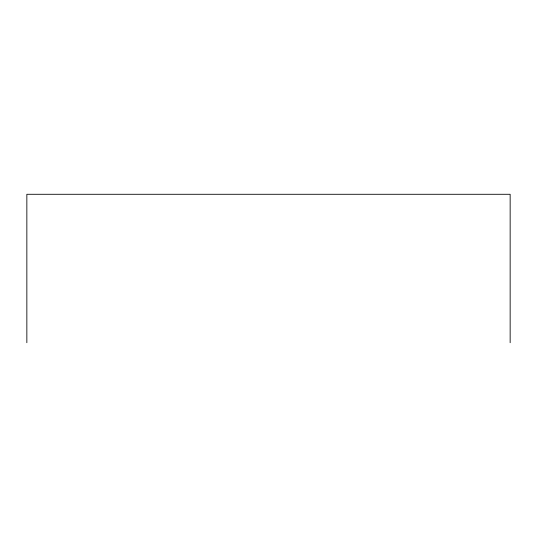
<?xml version="1.0" encoding="UTF-8"?>
<svg xmlns="http://www.w3.org/2000/svg" width="537" height="537" viewBox="0 0 537 537"><rect width="100%" height="100%" fill="white"/><g stroke="black" fill="none" stroke-linecap="round" stroke-linejoin="round"><path stroke-width="0.81" d="M510.15 342.713L510.15 194.287L26.85 194.287L26.85 342.713"/></g></svg>
